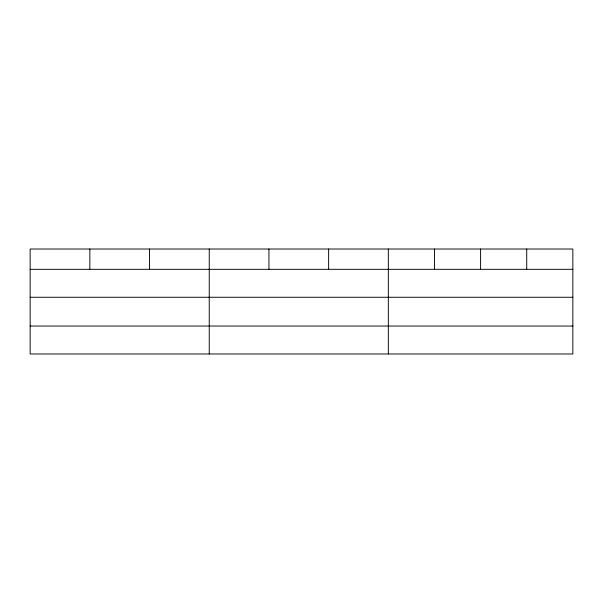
<?xml version="1.0" encoding="UTF-8"?>
<svg xmlns="http://www.w3.org/2000/svg" width="603" height="603" viewBox="0 0 603 603"><rect width="100%" height="100%" fill="white"/><g stroke="black" fill="none" stroke-linecap="round" stroke-linejoin="round"><path stroke-width="0.9" d="M572.85 297.264L572.85 249.016L30.15 249.016L30.15 353.984L572.85 353.984L572.85 297.264L30.15 297.264M30.15 269.322L572.85 269.322M30.15 326.042L572.85 326.042M526.721 249.016L526.721 269.322M480.591 249.016L480.591 269.322M434.462 249.016L434.462 269.322M388.332 249.016L388.332 353.984M328.635 249.016L328.635 269.322M268.938 249.016L268.938 269.322M209.241 249.016L209.241 353.984M149.544 249.016L149.544 269.322M89.847 249.016L89.847 269.322"/></g></svg>
